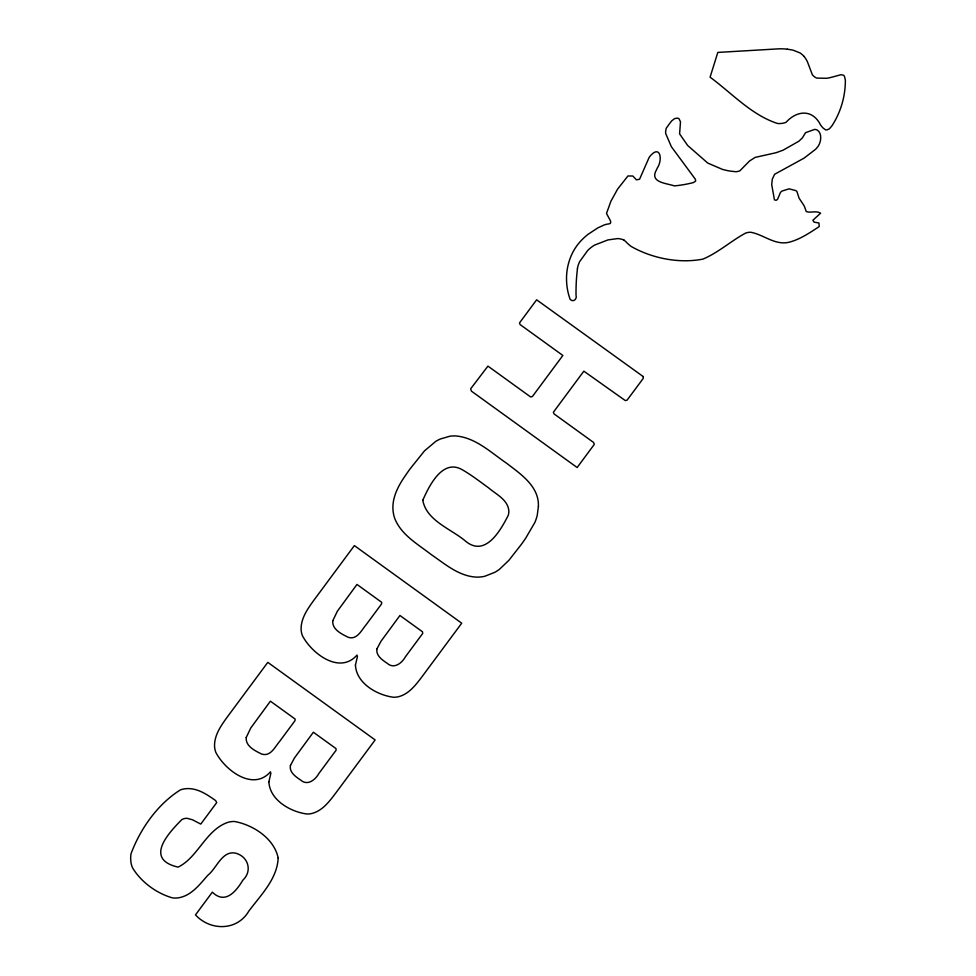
<?xml version="1.0" encoding="UTF-8"?>
<svg xmlns="http://www.w3.org/2000/svg" width="976" height="976" viewBox="0 0 976 976"><rect width="100%" height="100%" fill="white"/><g stroke="black" fill="none" stroke-linecap="round" stroke-linejoin="round"><path stroke-width="1.46" d="M577.414 268.742L577.682 267.095A30.659 29.939 20.7 0 1 579.707 261.556L587.65 250.551A36.002 35.148 20.7 0 1 594.616 245.074L607.975 239.913L617.759 238.571A19.276 18.825 20.7 0 1 623.835 239.962M623.835 239.962L625.665 241.499A39.565 38.625 20.7 0 0 631.143 246.44C652.2 258.433 679.15 263.715 702.915 259.116C718.421 252.601 731.073 240.877 745.786 233.008A14.372 14.03 20.7 0 1 750.825 232.276C763.781 234.643 775.151 245.72 789.291 242.182C800.283 239.303 809.824 232.703 819.23 226.578L818.949 222.992L814.106 222.15L812.886 220.271L820.609 213.183C816.058 210.34 810.495 213.219 806.249 211.56L804.529 206.717A58.316 56.937 20.7 0 0 803.797 205.253L799.222 198.384A10.126 9.894 20.7 0 1 798.551 196.505L796.989 191.711A3.953 3.855 20.7 0 0 795.708 190.564L789.096 188.844L781.959 191.064A7.918 7.723 20.7 0 0 780.422 192.516L777.555 199.36L776.115 200.336L774.432 199.824L771.711 184.635L772.297 179.157L774.627 174.265L804.065 158.136L815.607 149.267A30.39 29.67 20.7 0 0 818.437 145.802C821.219 141.447 822.085 133.383 817.424 130.162A6.808 6.637 20.7 0 0 814.704 129.405L805.566 132.675L802.357 137.933L798.917 141.178L783.094 150.182L776.103 152.707L755.082 157.417L749.507 161.028L739.723 170.959L736.172 171.764L730.17 171.093A72.858 71.138 20.7 0 1 722.46 169.397L707.746 163.065L687.653 145.473L679.601 133.895L680.492 121.78L679.04 118.779A3.733 3.648 20.7 0 0 677.185 118.12L674.611 118.621L671.866 120.731A45.079 44.018 20.7 0 0 669.67 123.476L666.181 128.356L665.62 131.479A10.48 10.236 20.7 0 0 665.815 133.81L671.378 146.729L695.376 179.267L695.668 181.036L693.509 182.536A119.365 116.534 20.7 0 1 674.379 185.891C666.364 183.146 649.211 182.549 656.421 169.946A14.567 14.213 20.7 0 0 657.238 168.092C663.009 159.869 660.313 143.496 649.54 156.807A22.387 21.85 20.7 0 0 648.076 159.857L639.573 179.23L636.437 179.865L632.826 176.009L627.946 175.973L617.588 189.124L610.878 201.312L606.499 213.451L610.647 221.186L610.586 223.065L609.427 223.833A23.924 23.351 20.7 0 0 604.449 224.858L597.837 227.872L587.906 234.435A62.696 61.207 20.7 0 0 578.792 243.268C570.692 253.052 566.556 265.777 566.519 278.416A63.721 62.208 20.7 0 0 568.801 295.24L570.106 299.315C573.119 302.78 577.353 299.059 576.035 295.216A202.618 197.811 20.7 0 1 577.45 268.754M803.736 56.12L803.126 55.461A17.165 16.763 20.7 0 0 799.734 52.789L793.171 50.203A50.435 49.239 20.7 0 0 787.266 49.227M787.266 49.178A62.354 60.878 20.7 0 0 779.299 48.812L717.811 52.423L710.089 77.177C731.768 93.135 751.422 114.948 777.457 123.464A18.263 17.824 20.7 0 0 784.253 122.915A12.273 11.98 20.7 0 0 786.131 122.207C797.148 110.166 812.715 109.068 820.657 125.135A48.251 47.116 20.7 0 0 822.78 127.746L825.452 129.796A4.502 4.404 20.7 0 0 827.075 129.857L829.454 128.783L832.003 125.745A87.425 85.351 20.7 0 0 845.362 80.117L844.435 76.213A3.636 3.55 20.7 0 0 843.325 75.152L840.897 74.725L833.065 76.884A57.316 55.949 20.7 0 1 826.526 78.3L816.814 78.092A9.089 8.882 20.7 0 1 814.46 76.799A10.443 10.199 20.7 0 1 812.325 74.676L807.518 62.037A24.351 23.766 20.7 0 0 803.785 56.083M278.184 858.075C277.135 879.156 260.726 895.102 248.782 911.181C237.168 931.08 210.267 931.055 195.493 914.878L212.341 892.149C225.212 904.837 236.131 891.369 242.817 880.218C252.577 871.129 248.368 856.708 235.85 853.219C222.15 850.023 216.733 868.298 207.9 875.191C199.787 884.341 191.564 895.578 178.693 897.786A20.35 19.862 20.7 0 1 172.154 897.81C156.27 893.138 141.325 882.145 132.626 868.006A21.899 21.374 20.7 0 1 130.943 862.223L130.674 858.868A28.585 27.914 20.7 0 1 131.028 853.732C140.337 828.758 157.697 804.053 180.475 789.852A21.35 20.85 20.7 0 1 185.94 788.693C197.164 787.705 206.912 794.415 215.623 800.576L216.721 802.589L200.763 824.098L192.492 819.779L187.124 818.327A9.04 8.833 20.7 0 0 181.768 819.681C167.64 833.858 144.411 859.453 178.132 867.115C198.189 857.282 205.729 829.868 227.981 822.317A21.57 21.057 20.7 0 1 234.594 821.499C253.26 824.952 274.207 838.469 278.184 858.075M268.876 781.788C269.718 800.161 290.714 812.032 307.22 814.033A21.618 21.106 20.7 0 0 312.491 813.313C322.641 810.47 329.278 801.54 335.378 793.561L375.138 739.942L267.802 662.362L226.908 717.519C220.771 726.01 214.147 735.526 214.561 746.469A21.338 20.825 20.7 0 0 215.806 752.337C224.944 770.076 253.016 791.743 270.462 771.796L270.84 773.48L268.876 781.788M355.435 665.046C356.289 683.42 377.273 695.29 393.779 697.279A21.618 21.106 20.7 0 0 399.062 696.571C409.212 693.729 415.849 684.798 421.949 676.807L461.709 623.2L354.373 545.608L313.479 600.777C307.342 609.268 300.718 618.772 301.12 629.727A21.338 20.825 20.7 0 0 302.377 635.583C311.515 653.334 339.587 675.002 357.033 655.055L357.411 656.738L355.435 665.046M643.208 376.565L643.196 378.444L627.104 400.136L625.274 400.563L583.843 371.161L553.355 412.262L554.112 413.934L593.615 442.482L594.286 444.397L577.145 467.528L471.457 391.169L470.615 388.863L487.939 366.11L530.627 396.964L532.408 396.512L562.859 355.459L520.098 324.569L519.5 322.934L536.641 299.815L643.208 376.565M538.41 506.422L537.227 515.401A46.738 45.628 20.7 0 1 534.811 522.55L525.722 538.142A258.359 252.235 20.7 0 1 521.306 544.449L508.838 560.383L499.505 569.276A42.7 41.687 20.7 0 1 494.783 572.339L484.718 576.291A32.708 31.927 20.7 0 1 476.081 577.109C458.586 576.072 444.824 563.847 431.014 554.417C417.813 544.132 401.685 535.202 394.975 519.037A31.952 31.195 20.7 0 1 393.535 514.01C390.656 499.773 397.891 486.182 405.845 474.922A253.675 247.66 20.7 0 1 410.225 468.675L424.511 450.863L435.796 441.347A38.491 37.588 20.7 0 1 440.444 438.968L449.777 436.235A31.366 30.622 20.7 0 1 455.597 435.93C475.556 437.541 490.684 452.388 506.446 463.124C520.598 474.007 539.216 486.243 538.41 506.422M422.779 500.261C426.622 521.123 451.51 528.943 466.162 541.656C485.633 557.089 500.7 530.175 508.228 515.365A13.81 13.493 20.7 0 0 508.777 510.265C507.447 499.346 495.942 494.271 488.464 487.768C479.814 481.534 471.371 474.922 462.087 469.651C442.531 458.452 429.159 485.828 422.779 500.261M246.22 737.514C245.342 746.237 255.175 750.861 261.775 754.094C270.633 756.9 275.012 746.738 279.722 741.296L294.972 720.727L295.155 719.068L270.401 701.183L250.747 728.023L246.22 737.514M332.792 620.773C331.901 629.483 341.746 634.107 348.334 637.352C357.192 640.158 361.584 629.984 366.281 624.542L381.531 603.985L381.714 602.326L356.972 584.441L337.318 611.281L332.792 620.773M290.433 765.501C289.323 770.21 292.751 774.249 296.24 776.896A52.728 51.484 20.7 0 0 300.62 780.031C307.44 786.217 315.358 779.885 318.884 773.468L336.134 750.202L335.951 748.555L313.369 732.232L294.423 758.023L290.433 765.501M377.004 648.747C375.894 653.456 379.322 657.507 382.812 660.154A52.728 51.484 20.7 0 0 387.191 663.29C394.011 669.475 401.929 663.143 405.455 656.726L422.706 633.461L422.523 631.801L399.94 615.49L380.982 641.281L377.004 648.747"/></g></svg>
